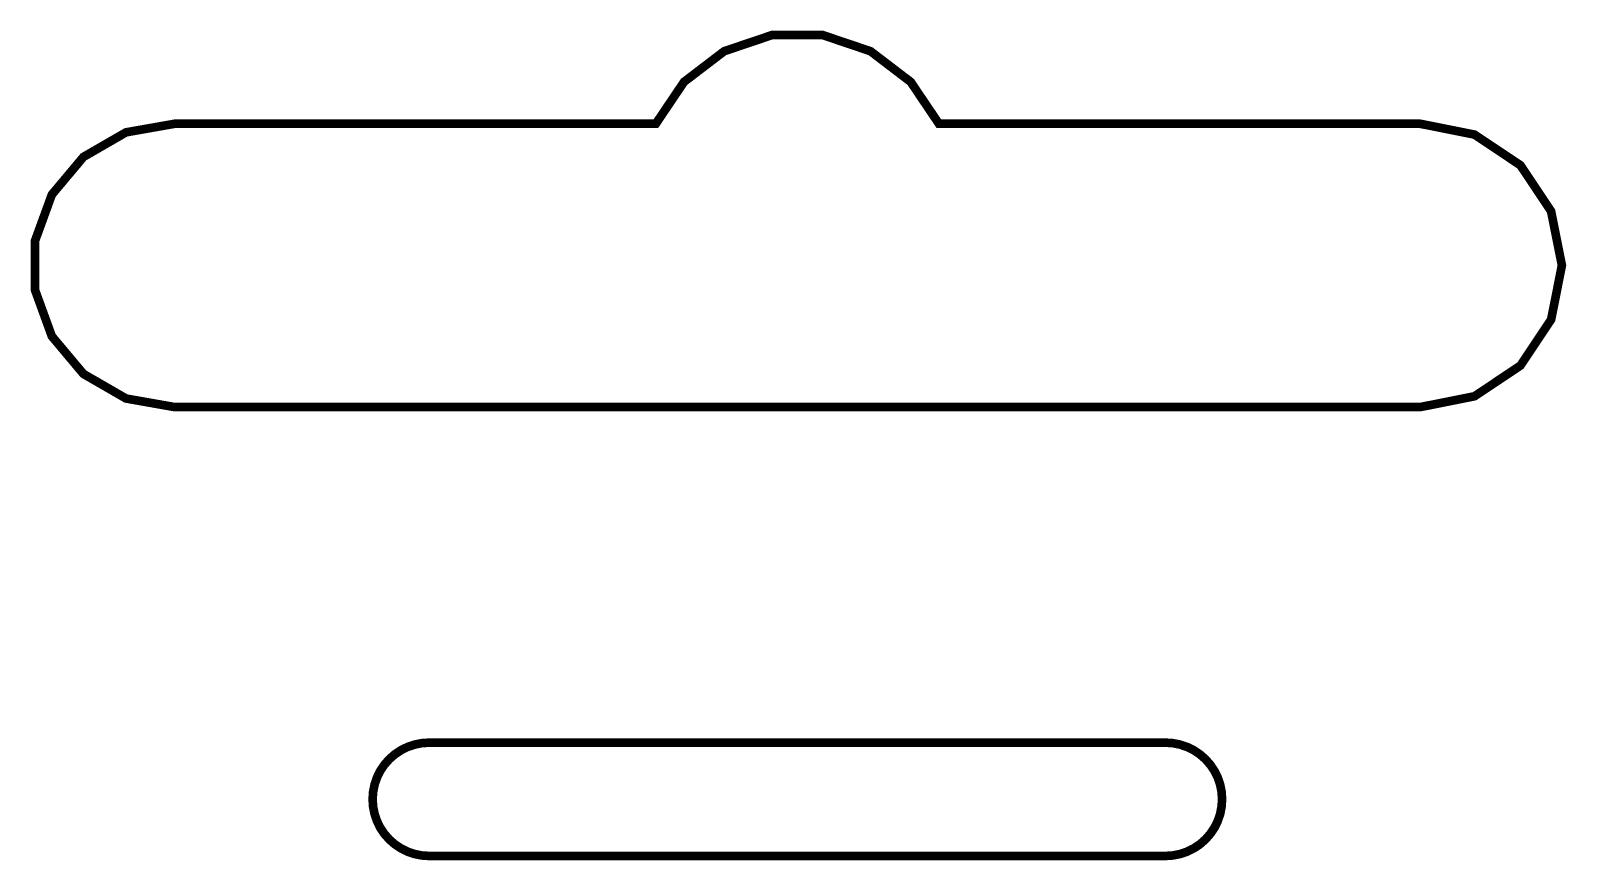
# Model space of a CAD drawing. Extents: x 0 to 27.1, y -8 to 6.6.
import ezdxf

# ---------------------------------------------------------------- set-up
doc = ezdxf.new("R2010")
doc.units = 0
doc.layers.add('Board_Outline', color=21, linetype='CONTINUOUS')

msp = doc.modelspace()

# ---------------------------------------------------------------- linework, layer by layer
at = {"layer": 'Board_Outline', "linetype": 'CONTINUOUS', "const_width": 0.1524}
for points in [[(24.5, 5), (25.4567, 4.8097), (26.2678, 4.2678), (26.8097, 3.4567), (27, 2.5), (26.8097, 1.5433), (26.2678, 0.7322), (25.4567, 0.1903), (24.5, 0), (2.5, 0), (1.6449, 0.1508), (0.893, 0.5849), (0.3349, 1.25), (0.038, 2.0659), (0.038, 2.9341), (0.3349, 3.75), (0.8931, 4.4151), (1.645, 4.8492), (2.5, 5), (9.4996, 5), (10.9996, 5), (11.4985, 5.7399), (12.208, 6.2811), (13.0534, 6.5667), (13.9458, 6.5667), (14.7912, 6.2811), (15.5007, 5.7398), (15.9996, 5), (17.4996, 5), (24.5, 5)], [(6.9994, -7.9236), (6.8689, -7.915), (6.7406, -7.8895), (6.6167, -7.8475), (6.4994, -7.7896), (6.3906, -7.717), (6.2923, -7.6307), (6.206, -7.5324), (6.1334, -7.4236), (6.0755, -7.3063), (6.0335, -7.1824), (6.008, -7.0541), (5.9994, -6.9236), (6.008, -6.7931), (6.0335, -6.6648), (6.0755, -6.5409), (6.1334, -6.4236), (6.206, -6.3148), (6.2923, -6.2165), (6.3906, -6.1302), (6.4994, -6.0576), (6.6167, -5.9997), (6.7406, -5.9577), (6.8689, -5.9322), (6.9994, -5.9236), (19.9994, -5.9236), (20.1299, -5.9322), (20.2582, -5.9577), (20.3821, -5.9997), (20.4994, -6.0576), (20.6082, -6.1302), (20.7065, -6.2165), (20.7928, -6.3148), (20.8654, -6.4236), (20.9233, -6.5409), (20.9653, -6.6648), (20.9908, -6.7931), (20.9994, -6.9236), (20.9908, -7.0541), (20.9653, -7.1824), (20.9233, -7.3063), (20.8654, -7.4236), (20.7928, -7.5324), (20.7065, -7.6307), (20.6082, -7.717), (20.4994, -7.7896), (20.3821, -7.8475), (20.2582, -7.8895), (20.1299, -7.915), (19.9994, -7.9236), (6.9994, -7.9236)]]:
    msp.add_lwpolyline(points, dxfattribs=at)

doc.saveas('drawing.dxf')
